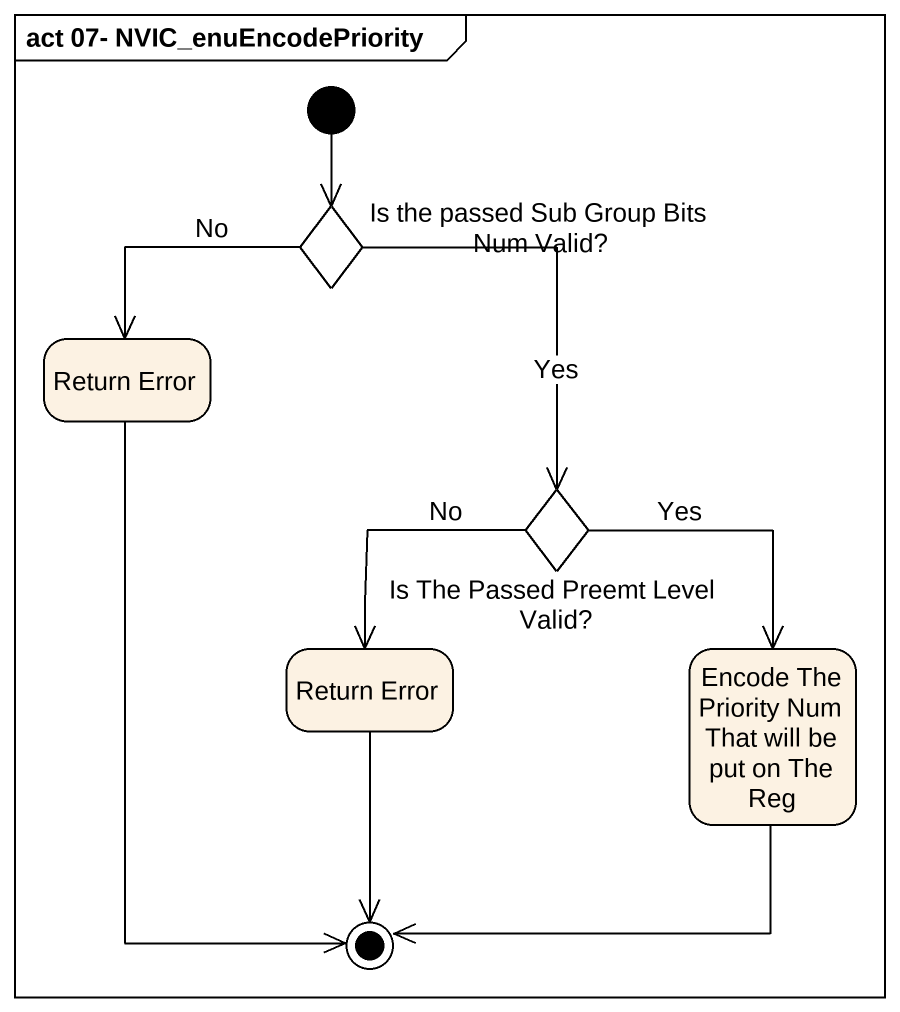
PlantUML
@startuml
mainframe act 07- NVIC_enuEncodePriority
hide empty description
state "Is the passed Sub Group Bits Num Valid?" as Is_the_passed_Sub_Group <<choice>>
state "Return Error" as Return_Error
state "Is The Passed Preemt Level Valid?" as Is_The_Passed_Preemt_Level <<choice>>
state "Return Error" as Return_Error_2
state "Encode The Priority Num That will be put on The Reg" as Encode_The_Priority_Num
[*] --> Is_the_passed_Sub_Group
Is_the_passed_Sub_Group --> Return_Error : No
Is_the_passed_Sub_Group --> Is_The_Passed_Preemt_Level : Yes
Is_The_Passed_Preemt_Level --> Return_Error_2 : No
Is_The_Passed_Preemt_Level --> Encode_The_Priority_Num : Yes
Return_Error --> [*]
Return_Error_2 --> [*]
Encode_The_Priority_Num -left-> [*]
@enduml
